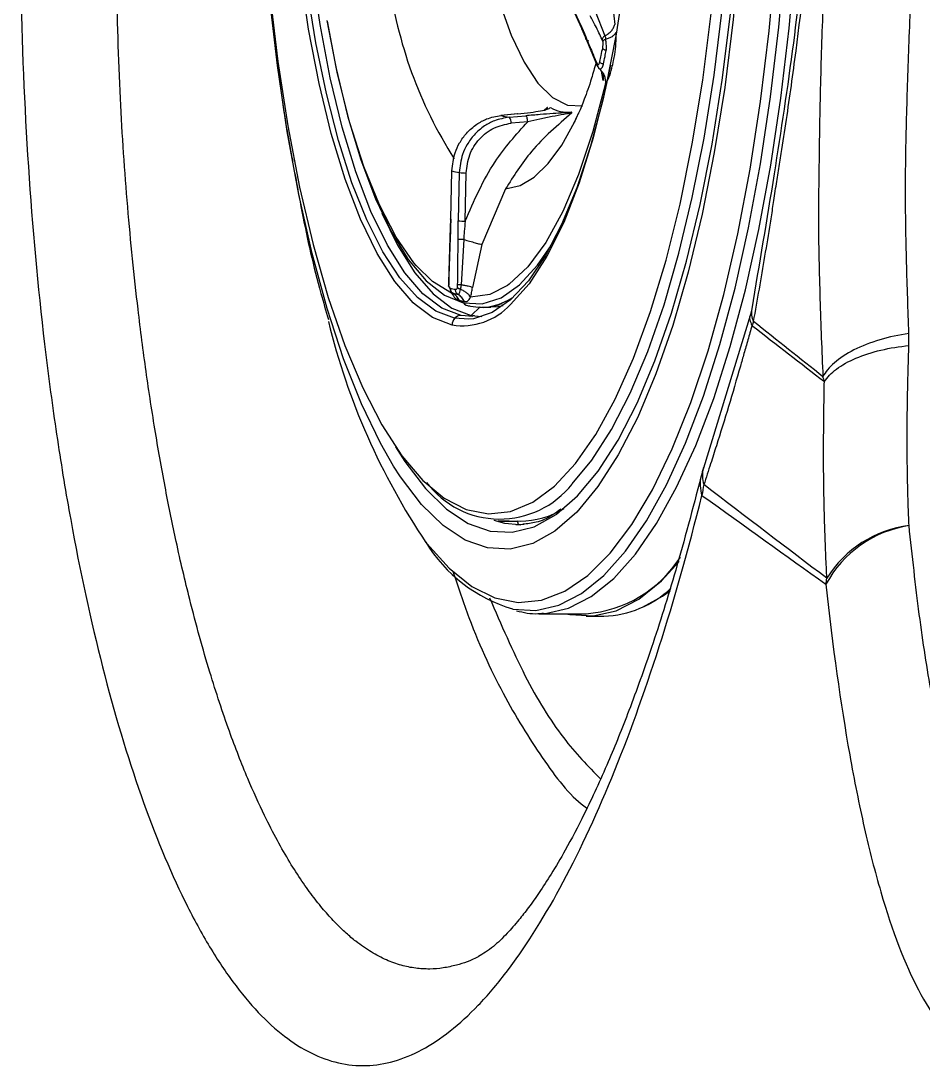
# Model space of a CAD drawing. Extents: x 525 to 613, y 487 to 635.
# Drawn here: x 600.716 to 602.63, y 541.462 to 543.681 of the extents above; entities that cross this region are included whole.
import ezdxf

# ---------------------------------------------------------------- set-up
doc = ezdxf.new("R2010")
doc.units = 0
doc.header["$MEASUREMENT"] = 0
doc.layers.add('1', color=4, linetype='Continuous')
doc.layers.add('STD TEST', color=3, linetype='Continuous')

# ---------------------------------------------------------------- blocks, each defined once
blk = doc.blocks.new('2023 VANGUARD')
at = {"layer": '1', "color": 3, "linetype": 'Continuous', "lineweight": 25}
for p, q in [((32.9448, -49.0206), (32.9186, -48.9633)), ((32.9191, -48.9682), (32.9453, -49.0255)), ((33.0096, -48.9614), (33.0158, -49.0172)), ((32.9741, -48.989), (32.9951, -49.0415)), ((32.9457, -49.0263), (32.9552, -49.0489)), ((32.9552, -49.0489), (32.9788, -49.1052)), ((32.9911, -49.1362), (32.9876, -49.1162)), ((32.8656, -49.1999), (32.8725, -49.1932)), ((32.81, -49.2069), (32.7742, -49.2103)), ((32.7742, -49.2103), (32.7748, -49.2104)), ((32.8094, -49.2071), (32.7748, -49.2104)), ((32.7919, -49.2142), (32.8271, -49.2111)), ((32.8313, -49.2236), (32.7961, -49.2268)), ((32.6697, -49.3278), (32.6676, -49.43)), ((32.6681, -49.4303), (32.6703, -49.328)), ((32.6861, -49.3316), (32.6839, -49.4339)), ((32.6985, -49.4347), (32.7007, -49.3324)), ((32.7841, -49.3663), (32.7339, -49.4843)), ((32.6678, -49.4299), (32.6664, -49.4689)), ((32.6664, -49.4689), (32.6631, -49.5647)), ((32.6955, -49.4735), (32.6899, -49.5699)), ((32.7339, -49.4843), (32.7139, -49.5753)), ((32.6682, -49.5847), (32.6686, -49.5843)), ((32.7305, -49.6166), (32.7112, -49.6346)), ((32.7332, -49.6171), (32.7527, -49.6171)), ((32.715, -49.6368), (32.6899, -49.6346)), ((32.7112, -49.6346), (32.7336, -49.6368)), ((32.7187, -49.6353), (32.7146, -49.6358)), ((33.3036, -49.6323), (33.2039, -49.9589)), ((33.3063, -49.6208), (33.3036, -49.6323)), ((32.7064, -49.6426), (32.6763, -49.6406)), ((32.7684, -50.0699), (32.7732, -50.0715)), ((32.7696, -50.0699), (32.8151, -50.0708)), ((32.81, -50.0715), (32.7732, -50.0715)), ((32.8061, -50.078), (32.812, -50.078)), ((32.8061, -50.078), (32.8168, -50.0786)), ((32.812, -50.078), (32.8098, -50.0706)), ((32.823, -50.0784), (32.8133, -50.0787)), ((32.8545, -50.2672), (32.8627, -50.267)), ((32.8545, -50.2672), (32.9551, -50.2672)), ((32.9551, -50.2727), (32.9926, -50.2727)), ((32.7265, -50.9946), (32.7267, -50.9945))]:
    blk.add_line(p, q, dxfattribs=at)
at = {"layer": '1', "color": 3, "linetype": 'Continuous', "lineweight": 25, "flags": 128}
for points in [[(32.6763, -49.6406), (32.6367, -49.6257), (32.5978, -49.5969), (32.5601, -49.5548), (32.5241, -49.4996), (32.4901, -49.4321), (32.4585, -49.353), (32.4298, -49.2634), (32.4042, -49.1642), (32.3821, -49.0565), (32.3636, -48.9418)], [(32.5466, -49.9543), (32.5188, -49.9058), (32.4785, -49.822), (32.4407, -49.7264), (32.4058, -49.6199), (32.3741, -49.5035), (32.3458, -49.378), (32.3212, -49.2446), (32.3005, -49.1043), (32.2839, -48.9585), (32.2715, -48.8083), (32.2634, -48.6551), (32.2597, -48.5), (32.2604, -48.3446)], [(32.2604, -48.3492), (32.2597, -48.5022), (32.2636, -48.6547), (32.2719, -48.8054), (32.2845, -48.9528), (32.3014, -49.0957), (32.3225, -49.2326), (32.3474, -49.3625), (32.376, -49.4841), (32.4081, -49.5963), (32.4433, -49.6981), (32.4813, -49.7885), (32.5218, -49.8669), (32.5644, -49.9323), (32.6088, -49.9844), (32.6113, -49.9869)], [(32.5925, -49.6117), (32.5886, -49.6081), (32.5492, -49.5627), (32.5117, -49.5032), (32.4764, -49.4304), (32.4439, -49.3453), (32.4145, -49.2489), (32.3886, -49.1424), (32.3666, -49.0272), (32.3487, -48.9047), (32.3351, -48.7765), (32.326, -48.6441), (32.3215, -48.5092), (32.3217, -48.3736)], [(32.6899, -49.6346), (32.6491, -49.619), (32.6091, -49.5886), (32.5704, -49.5439), (32.5335, -49.4854), (32.4988, -49.4139), (32.4668, -49.3302), (32.4379, -49.2355), (32.4125, -49.1308), (32.3908, -49.0175), (32.3732, -48.897), (32.3598, -48.7709), (32.3509, -48.6408), (32.3465, -48.5082), (32.3467, -48.3748)], [(33.0654, -48.5217), (33.0605, -48.6564), (33.051, -48.7885), (33.037, -48.9163), (33.0187, -49.0382), (32.9963, -49.1526), (32.9701, -49.2582), (32.9404, -49.3536), (32.9076, -49.4377), (32.8721, -49.5092), (32.8344, -49.5674), (32.7948, -49.6116), (32.7948, -49.6116)], [(33.2955, -48.5507), (33.2903, -48.7053), (33.2808, -48.8577), (33.267, -49.0066), (33.2491, -49.1508), (33.2271, -49.2889), (33.2012, -49.4198), (33.1718, -49.5425), (33.139, -49.6558), (33.1031, -49.7588), (33.0645, -49.8507), (33.0234, -49.9305), (32.9802, -49.9977), (32.9353, -50.0517), (32.889, -50.092), (32.8418, -50.1182), (32.7941, -50.1303), (32.7462, -50.1279), (32.6986, -50.1112), (32.6516, -50.0804), (32.6058, -50.0356), (32.5614, -49.9772), (32.5466, -49.9543)], [(32.8923, -50.0564), (32.9367, -50.0176), (32.9807, -49.9647), (33.023, -49.899), (33.0632, -49.8208), (33.101, -49.7309), (33.1361, -49.6301), (33.1682, -49.5192), (33.197, -49.3992), (33.2223, -49.271), (33.2438, -49.1358), (33.2614, -48.9947), (33.2749, -48.849), (33.2842, -48.6999), (33.2892, -48.5485)], [(32.9253, -49.9921), (32.9674, -49.9414), (33.009, -49.8767), (33.0486, -49.7997), (33.0858, -49.7112), (33.1204, -49.612), (33.152, -49.5027), (33.1804, -49.3845), (33.2053, -49.2583), (33.2265, -49.1252), (33.2438, -48.9863), (33.2571, -48.8428), (33.2662, -48.696), (33.2712, -48.547)], [(32.9724, -49.8924), (32.9757, -49.887), (33.0169, -49.8123), (33.0557, -49.7253), (33.0917, -49.6266), (33.1247, -49.5173), (33.1543, -49.3983), (33.1804, -49.2707), (33.2025, -49.1357), (33.2206, -48.9944), (33.2345, -48.8481), (33.2441, -48.6983), (33.2492, -48.5461)], [(32.6155, -50.1161), (32.6174, -50.1186), (32.6643, -50.1709), (32.7125, -50.2093), (32.7616, -50.2335), (32.8111, -50.2434), (32.8607, -50.2388), (32.91, -50.2198), (32.9586, -50.1865), (33.0061, -50.1392), (33.052, -50.0783), (33.0961, -50.0043), (33.138, -49.9178), (33.1773, -49.8194), (33.2137, -49.7099), (33.247, -49.5903), (33.2768, -49.4615), (33.303, -49.3245), (33.3252, -49.1805), (33.3434, -49.0306), (33.3574, -48.8759), (33.3671, -48.7179), (33.3723, -48.5576)], [(32.7992, -50.2573), (32.7998, -50.2574), (32.8485, -50.2602), (32.8971, -50.2492), (32.9452, -50.2244), (32.9925, -50.1862), (33.0386, -50.1347), (33.0831, -50.0704), (33.1257, -49.9938), (33.1661, -49.9053), (33.204, -49.8058), (33.239, -49.696), (33.271, -49.5766), (33.2996, -49.4487), (33.3247, -49.3131), (33.3461, -49.1709), (33.3636, -49.0233), (33.377, -48.8712), (33.3863, -48.716), (33.3914, -48.5587)], [(32.8627, -50.267), (32.8691, -50.2666), (32.9178, -50.2555), (32.9661, -50.2307), (33.0136, -50.1923), (33.0598, -50.1407), (33.1045, -50.0762), (33.1472, -49.9992), (33.1878, -49.9105), (33.2258, -49.8106), (33.2609, -49.7004), (33.293, -49.5806), (33.3218, -49.4522), (33.347, -49.3162), (33.3684, -49.1735), (33.3859, -49.0253), (33.3994, -48.8727), (33.4087, -48.7169), (33.4139, -48.5591)], [(32.7791, -48.9927), (32.7964, -49.0398), (32.8235, -49.0974), (32.8529, -49.1418), (32.8839, -49.1724), (32.9159, -49.1885), (32.9477, -49.1899)], [(32.5946, -49.5284), (32.5899, -49.5228), (32.5522, -49.4684), (32.5167, -49.4001), (32.4839, -49.3189), (32.4542, -49.2258), (32.4281, -49.1221), (32.4058, -49.0093)], [(32.406, -49.0107), (32.4246, -49.108), (32.4492, -49.2111), (32.4772, -49.3045), (32.5083, -49.3872), (32.542, -49.4581), (32.578, -49.5163), (32.6157, -49.5611), (32.6548, -49.5918), (32.6946, -49.6082)], [(32.9453, -49.0255), (32.9455, -49.026), (32.9457, -49.0264)], [(33.0066, -49.1036), (32.9903, -49.1777), (32.9643, -49.2757), (32.9352, -49.364), (32.9032, -49.4416), (32.8689, -49.5075), (32.8327, -49.561), (32.7948, -49.6015), (32.7558, -49.6284), (32.7162, -49.6415), (32.7064, -49.6426)], [(32.9961, -49.1429), (32.9693, -49.2446), (32.939, -49.3355), (32.9056, -49.4143), (32.8696, -49.48), (32.8316, -49.5316), (32.7919, -49.5685), (32.7883, -49.5711)], [(32.7841, -49.3663), (32.8149, -49.3591), (32.8453, -49.341), (32.8749, -49.3123), (32.9033, -49.2733), (32.9303, -49.2245), (32.9364, -49.2116)], [(32.6702, -49.3276), (32.6702, -49.3276), (32.6698, -49.3277), (32.6698, -49.3279), (32.6703, -49.328)], [(32.5218, -49.4178), (32.5548, -49.4854), (32.5917, -49.5439), (32.6304, -49.5886), (32.6704, -49.619), (32.7112, -49.6346)], [(32.6681, -49.4303), (32.6676, -49.4301), (32.6676, -49.43)], [(32.6946, -49.6082), (32.7348, -49.6099), (32.7748, -49.5971), (32.8141, -49.5697), (32.8522, -49.5283), (32.8811, -49.4861)], [(32.6698, -49.5872), (32.6293, -49.5626), (32.5946, -49.5284)], [(32.7883, -49.5711), (32.7512, -49.5901), (32.71, -49.5962)], [(32.6708, -49.6549), (32.6293, -49.639), (32.5925, -49.6117)], [(32.7332, -49.6171), (32.7485, -49.6161), (32.7709, -49.6107)], [(32.7792, -49.614), (32.7681, -49.6161), (32.7527, -49.6171)], [(32.7709, -49.6107), (32.7887, -49.6031), (32.7999, -49.5969)], [(32.6113, -49.9869), (32.6544, -50.0225), (32.701, -50.0463), (32.748, -50.0557), (32.7951, -50.0505), (32.8419, -50.0308), (32.8879, -49.9968), (32.9326, -49.9487), (32.9724, -49.8924)], [(32.5507, -49.913), (32.5708, -49.9447), (32.6142, -50.0018), (32.6591, -50.0456), (32.705, -50.0758), (32.7516, -50.0922), (32.7985, -50.0945), (32.8453, -50.0827), (32.8915, -50.057), (32.8923, -50.0564)], [(32.8133, -50.0787), (32.7825, -50.0756), (32.76, -50.0694)], [(32.9116, -50.2672), (32.9207, -50.2692), (32.9698, -50.272), (33.0187, -50.261), (33.0671, -50.2361), (33.1147, -50.1976), (33.1527, -50.1562)], [(33.0745, -50.2532), (33.1175, -50.2304), (33.1336, -50.219)]]:
    blk.add_lwpolyline(points, dxfattribs=at)
at = {"layer": '1', "color": 3, "linetype": 'Continuous', "lineweight": 25}
for centre, radius, start, end in [((33.4644, -48.7994), 0.9357, 187.4452, 212.5017), ((32.9524, -49.0223), 0.00785, 167.4266, 204.0659), ((32.9179, -49.1253), 0.0784, 240.5152, 273.9826), ((32.8004, -49.1366), 0.0781, 250.8032, 263.6944), ((32.7917, -49.2152), 0.001, 75.6767, 82.6674), ((32.7791, -49.2254), 0.017, 355.1916, 40.7463), ((32.827, -49.2121), 0.001, 75.6725, 82.9255), ((32.698, -49.2424), 0.09, 252.0829, 262.4149), ((32.699, -49.233), 0.0995, 262.5684, 270.9823), ((32.6968, -49.3352), 0.0995, 262.5684, 270.9824), ((32.6916, -49.5152), 0.1412, 261.4992, 316.9225), ((32.709, -49.5956), 0.0191, 206.4012, 221.2975), ((32.7082, -49.5964), 0.0179, 221.0747, 269.8864), ((32.69, -49.6533), 0.0187, 90.4076, 137.1722), ((33.3495, -49.6279), 0.0438, 170.4867, 206.4111), ((33.8246, -49.3023), 1.4575, 193.7051, 213.9432), ((32.6913, -49.6546), 0.0205, 136.9332, 180.7657), ((33.4416, -50.0364), 0.25, 161.5731, 165.9469), ((33.2598, -49.9748), 0.0581, 163.9223, 198.8298), ((32.7722, -49.8715), 0.195, 217.0315, 321.7737), ((33.27, -49.9928), 0.073, 166.4788, 198.8028), ((32.8138, -49.8904), 0.1804, 270.4096, 301.502), ((33.6769, -50.3195), 0.2419, 98.7482, 151.676), ((33.6695, -50.318), 0.2394, 97.0475, 148.2618), ((32.8928, -49.945), 0.326, 211.4934, 253.3167), ((32.9351, -50.007), 0.261, 274.3969, 327.4319), ((32.9846, -50.0536), 0.2192, 272.0798, 313.2718)]:
    blk.add_arc(centre, radius, start, end, dxfattribs=at)
for points, knots in [([(33.3102, -49.6474), (33.3187, -49.6017), (33.3268, -49.5557), (33.3384, -49.4857), (33.3422, -49.4623), (33.3478, -49.427), (33.3497, -49.4152), (33.3524, -49.3977), (33.3532, -49.3921), (33.3551, -49.3799), (33.3561, -49.3723), (33.3593, -49.3519), (33.3612, -49.3399), (33.3652, -49.3155), (33.3671, -49.3034), (33.3728, -49.2672), (33.3765, -49.2434), (33.3872, -49.1712), (33.394, -49.1222), (33.4258, -48.8777), (33.4449, -48.681), (33.4635, -48.383), (33.4681, -48.2827), (33.4737, -48.0844), (33.4748, -47.9867), (33.4736, -47.794), (33.4714, -47.6991), (33.4634, -47.512), (33.4576, -47.4194), (33.4355, -47.1496), (33.4143, -46.982), (33.3735, -46.749), (33.3582, -46.674), (33.325, -46.5322), (33.3071, -46.4658), (33.269, -46.3417), (33.2487, -46.2841), (33.2058, -46.1776), (33.1831, -46.1286), (33.112, -45.9969), (33.0617, -45.9305), (32.9819, -45.8624), (32.9545, -45.845), (32.8988, -45.8214), (32.8708, -45.8153), (32.8144, -45.8141), (32.786, -45.819), (32.7288, -45.84), (32.6999, -45.8562), (32.6136, -45.9214), (32.5575, -45.986), (32.4754, -46.1138), (32.4482, -46.1619), (32.3952, -46.2677), (32.3696, -46.325), (32.32, -46.448), (32.296, -46.5137), (32.2498, -46.6536), (32.2275, -46.7282), (32.1637, -46.9628), (32.1264, -47.1306), (32.0779, -47.3992), (32.063, -47.492), (32.036, -47.6814), (32.0241, -47.7771), (32.0033, -47.9705), (31.9944, -48.0681), (31.9832, -48.2163), (31.9799, -48.2662), (31.9754, -48.3404), (31.974, -48.3652), (31.9713, -48.4165), (31.9701, -48.4437), (31.9693, -48.4686)], [0, 0, 0, 0, 0.015625, 0.015625, 0.023437, 0.023437, 0.027344, 0.027344, 0.029297, 0.029297, 0.03125, 0.03125, 0.035156, 0.035156, 0.039062, 0.039062, 0.046875, 0.046875, 0.0625, 0.0625, 0.125, 0.125, 0.15625, 0.15625, 0.1875, 0.1875, 0.21875, 0.21875, 0.25, 0.25, 0.3125, 0.3125, 0.34375, 0.34375, 0.375, 0.375, 0.40625, 0.40625, 0.4375, 0.4375, 0.5, 0.5, 0.53125, 0.53125, 0.5625, 0.5625, 0.59375, 0.59375, 0.625, 0.625, 0.6875, 0.6875, 0.71875, 0.71875, 0.75, 0.75, 0.78125, 0.78125, 0.8125, 0.8125, 0.875, 0.875, 0.90625, 0.90625, 0.9375, 0.9375, 0.96875, 0.96875, 0.984375, 0.984375, 0.992188, 0.992188, 1, 1, 1, 1]), ([(34.315, -50.3118), (34.3211, -50.2888), (34.3271, -50.2652), (34.3334, -50.2405), (34.3337, -50.2391), (34.3345, -50.2361), (34.3349, -50.2342), (34.3361, -50.2291), (34.3368, -50.2261), (34.3391, -50.2169), (34.3406, -50.2109), (34.3451, -50.1929), (34.3481, -50.1808), (34.3629, -50.1201), (34.3745, -50.0708), (34.4081, -49.9193), (34.4293, -49.8133), (34.4692, -49.5926), (34.4876, -49.4794), (34.5208, -49.2492), (34.5357, -49.1318), (34.5622, -48.8927), (34.5739, -48.7701), (34.5931, -48.5266), (34.6008, -48.4053), (34.6123, -48.1638), (34.6162, -48.0435), (34.62, -47.8041), (34.62, -47.6868), (34.6159, -47.4592), (34.612, -47.3486), (34.6003, -47.1337), (34.5925, -47.0287), (34.564, -46.7321), (34.5382, -46.5561), (34.4735, -46.2494), (34.4359, -46.1252), (34.3725, -45.9826), (34.3501, -45.9424), (34.304, -45.8791), (34.2804, -45.8558), (34.2317, -45.8254), (34.2067, -45.8184), (34.1555, -45.8214), (34.1299, -45.8313), (34.0785, -45.8676), (34.0528, -45.8938), (34.001, -45.9629), (33.975, -46.0061), (33.9244, -46.1064), (33.8995, -46.1639), (33.8629, -46.2608), (33.8508, -46.295), (33.8268, -46.3669), (33.8149, -46.4048), (33.7564, -46.6021), (33.7133, -46.7819), (33.6638, -47.0338), (33.6541, -47.0857), (33.6353, -47.1914), (33.6262, -47.245), (33.5999, -47.4082), (33.5836, -47.52), (33.561, -47.6922), (33.5538, -47.7503), (33.5399, -47.8682), (33.5333, -47.9281), (33.5145, -48.1086), (33.5034, -48.2292), (33.4843, -48.4713), (33.4762, -48.5926), (33.4662, -48.7752), (33.4632, -48.8363), (33.458, -48.9574), (33.4558, -49.0174), (33.4522, -49.1362), (33.4509, -49.1951), (33.4495, -49.2819), (33.4491, -49.3105), (33.4485, -49.3538), (33.4484, -49.3682), (33.4481, -49.3973), (33.448, -49.4116), (33.4479, -49.4346), (33.4478, -49.443), (33.4478, -49.4593), (33.448, -49.4658), (33.4484, -49.4868), (33.4487, -49.5009), (33.4496, -49.5432), (33.4503, -49.5713), (33.4528, -49.655), (33.4549, -49.7101), (33.4575, -49.7646)], [0, 0, 0, 0, 0.007813, 0.007813, 0.008301, 0.008301, 0.008789, 0.008789, 0.009766, 0.009766, 0.011719, 0.011719, 0.015625, 0.015625, 0.03125, 0.03125, 0.0625, 0.0625, 0.09375, 0.09375, 0.125, 0.125, 0.15625, 0.15625, 0.1875, 0.1875, 0.21875, 0.21875, 0.25, 0.25, 0.28125, 0.28125, 0.3125, 0.3125, 0.375, 0.375, 0.4375, 0.4375, 0.46875, 0.46875, 0.5, 0.5, 0.53125, 0.53125, 0.5625, 0.5625, 0.59375, 0.59375, 0.625, 0.625, 0.65625, 0.65625, 0.671875, 0.671875, 0.6875, 0.6875, 0.75, 0.75, 0.765625, 0.765625, 0.78125, 0.78125, 0.8125, 0.8125, 0.828125, 0.828125, 0.84375, 0.84375, 0.875, 0.875, 0.90625, 0.90625, 0.921875, 0.921875, 0.9375, 0.9375, 0.953125, 0.953125, 0.960937, 0.960937, 0.964844, 0.964844, 0.96875, 0.96875, 0.970703, 0.970703, 0.972656, 0.972656, 0.976562, 0.976562, 0.984375, 0.984375, 1, 1, 1, 1]), ([(33.6397, -49.6728), (33.638, -49.6229), (33.6346, -49.5226), (33.6315, -49.3665), (33.635, -49.2066), (33.6404, -49.0404), (33.6477, -48.8746), (33.6572, -48.7067), (33.6683, -48.5423), (33.6833, -48.3537), (33.7027, -48.1475), (33.7271, -47.9273), (33.7591, -47.6774), (33.8005, -47.403), (33.8534, -47.1141), (33.9112, -46.8517), (33.9668, -46.6449), (34.0182, -46.4854), (34.064, -46.3647), (34.1179, -46.2463), (34.1805, -46.1423), (34.2434, -46.0766), (34.2986, -46.0495), (34.3365, -46.0438), (34.3581, -46.0535), (34.3644, -46.0564)], [0, 0, 0, 0, 0.031903, 0.064183, 0.096039, 0.127949, 0.16218, 0.19234, 0.224594, 0.256365, 0.300365, 0.343172, 0.384805, 0.449361, 0.513053, 0.576291, 0.640041, 0.682863, 0.72594, 0.769283, 0.831973, 0.895632, 0.938644, 0.982114, 1, 1, 1, 1]), ([(33.0701, -46.0652), (33.0788, -46.0709), (33.0945, -46.0813), (33.1218, -46.1133), (33.147, -46.149), (33.1711, -46.1889), (33.1944, -46.2327), (33.2176, -46.2819), (33.243, -46.3432), (33.2694, -46.415), (33.2996, -46.5096), (33.3334, -46.6347), (33.3653, -46.779), (33.3925, -46.9312), (33.4133, -47.0741), (33.4292, -47.2093), (33.4413, -47.3354), (33.4499, -47.4486), (33.4557, -47.5458), (33.4598, -47.6309), (33.463, -47.7192), (33.4656, -47.8264), (33.4668, -47.9574), (33.4653, -48.1228), (33.4592, -48.322), (33.4462, -48.5523), (33.4252, -48.8005), (33.3954, -49.0644), (33.3533, -49.3435), (33.3223, -49.5262), (33.3063, -49.6208)], [0, 0, 0, 0, 0.053122, 0.096428, 0.130026, 0.154469, 0.175424, 0.205117, 0.228754, 0.255696, 0.289133, 0.32926, 0.376272, 0.415529, 0.452816, 0.485766, 0.514445, 0.541917, 0.563528, 0.57973, 0.598056, 0.621044, 0.648722, 0.68118, 0.724777, 0.7722, 0.822999, 0.877688, 0.936721, 1, 1, 1, 1]), ([(32.7265, -50.9946), (32.7263, -50.9947), (32.7108, -51.0039), (32.686, -51.0115), (32.6519, -51.0194), (32.623, -51.0216), (32.5933, -51.0199), (32.5626, -51.0136), (32.5312, -51.0023), (32.4991, -50.9855), (32.4706, -50.9658), (32.4456, -50.9448), (32.4237, -50.9238), (32.4008, -50.8988), (32.3768, -50.8692), (32.3519, -50.8346), (32.3261, -50.7944), (32.2997, -50.7482), (32.2698, -50.69), (32.2355, -50.6142), (32.1964, -50.5138), (32.1549, -50.3883), (32.1174, -50.2527), (32.0867, -50.1217), (32.0625, -50.0032), (32.0411, -49.8828), (32.0215, -49.7548), (32.001, -49.5964), (31.9817, -49.4043), (31.9654, -49.1686), (31.961, -49.0025), (31.9587, -48.9159)], [0, 0, 0, 0, 0.000451, 0.040628, 0.065186, 0.090703, 0.11718, 0.144613, 0.173001, 0.202342, 0.232633, 0.251997, 0.272689, 0.294709, 0.318052, 0.342718, 0.368704, 0.396007, 0.424624, 0.463613, 0.508605, 0.559579, 0.616512, 0.658727, 0.694414, 0.732486, 0.771556, 0.809688, 0.870358, 0.93236, 1, 1, 1, 1]), ([(31.7563, -48.9478), (31.7617, -49.2181), (31.7795, -49.4749), (31.8166, -49.7791), (31.8248, -49.8392), (31.8424, -49.9559), (31.8518, -50.0126), (31.8819, -50.178), (31.9045, -50.2821), (31.9543, -50.4777), (31.9819, -50.5698), (32.0402, -50.7355), (32.071, -50.8099), (32.1197, -50.9089), (32.1363, -50.9398), (32.1705, -50.9972), (32.1881, -51.0239), (32.2414, -51.0963), (32.2778, -51.1346), (32.3524, -51.192), (32.3906, -51.211), (32.469, -51.2289), (32.5085, -51.2276), (32.5874, -51.205), (32.627, -51.1838), (32.6866, -51.1367), (32.7066, -51.1184), (32.7462, -51.077), (32.7658, -51.0539), (32.8241, -50.9779), (32.8622, -50.9181), (32.9372, -50.7802), (32.9742, -50.7013), (33.0798, -50.444), (33.1438, -50.2445), (33.2009, -50.0163)], [0, 0, 0, 0, 0.125, 0.125, 0.15625, 0.15625, 0.1875, 0.1875, 0.25, 0.25, 0.3125, 0.3125, 0.375, 0.375, 0.40625, 0.40625, 0.4375, 0.4375, 0.5, 0.5, 0.5625, 0.5625, 0.625, 0.625, 0.6875, 0.6875, 0.71875, 0.71875, 0.75, 0.75, 0.8125, 0.8125, 0.875, 0.875, 1, 1, 1, 1]), ([(32.9891, -49.0494), (32.9845, -49.0397), (32.9762, -49.0224), (32.9677, -49.0061), (32.964, -48.9989)], [0, 0, 0, 0, 0.559998, 1, 1, 1, 1]), ([(32.9951, -49.0415), (32.9977, -49.0401), (33.0029, -49.0371), (33.009, -49.0311), (33.0136, -49.0244), (33.0151, -49.0196), (33.0158, -49.0172)], [0, 0, 0, 0, 0.249775, 0.504218, 0.756467, 1, 1, 1, 1]), ([(32.9448, -49.0206), (32.9466, -49.0248), (32.95, -49.0323), (32.9532, -49.0404), (32.9546, -49.0439)], [0, 0, 0, 0, 0.559985, 1, 1, 1, 1]), ([(32.9967, -49.0489), (32.9993, -49.048), (33.0046, -49.0462), (33.011, -49.0427), (33.0159, -49.0388), (33.0177, -49.036), (33.0186, -49.0346)], [0, 0, 0, 0, 0.249676, 0.503855, 0.756033, 1, 1, 1, 1]), ([(33.0157, -49.0813), (33.0168, -49.0736), (33.0189, -49.0592), (33.0187, -49.0424), (33.0186, -49.0346)], [0, 0, 0, 0, 0.531998, 1, 1, 1, 1]), ([(32.9609, -49.0529), (32.9598, -49.0526), (32.9577, -49.0519), (32.9554, -49.0497), (32.9542, -49.047), (32.9545, -49.0449), (32.9546, -49.0439)], [0, 0, 0, 0, 0.243098, 0.5, 0.756902, 1, 1, 1, 1]), ([(32.9546, -49.0439), (32.959, -49.0547), (32.9669, -49.0741), (32.9749, -49.0926), (32.9785, -49.1007)], [0, 0, 0, 0, 0.559997, 1, 1, 1, 1]), ([(32.9951, -49.0415), (32.9943, -49.042), (32.9929, -49.043), (32.9911, -49.045), (32.9897, -49.0472), (32.9893, -49.0487), (32.9891, -49.0494)], [0, 0, 0, 0, 0.246698, 0.5, 0.753302, 1, 1, 1, 1]), ([(32.9903, -49.0535), (32.9901, -49.0526), (32.9898, -49.051), (32.9893, -49.0499), (32.9891, -49.0494)], [0, 0, 0, 0, 0.562739, 1, 1, 1, 1]), ([(32.9903, -49.0535), (32.9905, -49.0546), (32.9908, -49.0569), (32.9906, -49.0618), (32.9901, -49.065), (32.9897, -49.067)], [0, 0, 0, 0, 0.24307, 0.51589, 1, 1, 1, 1]), ([(32.9967, -49.0489), (32.996, -49.0492), (32.9945, -49.0498), (32.9926, -49.0509), (32.9912, -49.0522), (32.9906, -49.0531), (32.9903, -49.0535)], [0, 0, 0, 0, 0.247007, 0.5, 0.752993, 1, 1, 1, 1]), ([(32.9951, -49.0415), (32.9954, -49.0426), (32.996, -49.0447), (32.9965, -49.0475), (32.9967, -49.0489)], [0, 0, 0, 0, 0.505655, 1, 1, 1, 1]), ([(32.9979, -49.0727), (32.9981, -49.0712), (32.9986, -49.068), (32.9983, -49.0622), (32.9976, -49.0555), (32.997, -49.0512), (32.9967, -49.0489)], [0, 0, 0, 0, 0.210352, 0.445074, 0.702847, 1, 1, 1, 1]), ([(32.2972, -49.0785), (32.3044, -49.1341), (32.3144, -49.2116), (32.3287, -49.2865), (32.3327, -49.3077)], [0, 0, 0, 0, 0.717247, 1, 1, 1, 1]), ([(32.9897, -49.067), (32.9886, -49.0724), (32.9866, -49.0821), (32.9846, -49.0917), (32.9837, -49.0959)], [0, 0, 0, 0, 0.5599999, 1, 1, 1, 1]), ([(32.9979, -49.0727), (32.997, -49.0724), (32.9951, -49.0717), (32.9926, -49.0703), (32.9907, -49.0687), (32.9901, -49.0676), (32.9897, -49.067)], [0, 0, 0, 0, 0.245697, 0.5, 0.754303, 1, 1, 1, 1]), ([(32.9919, -49.1017), (32.993, -49.0963), (32.995, -49.0866), (32.997, -49.0769), (32.9979, -49.0727)], [0, 0, 0, 0, 0.559999, 1, 1, 1, 1]), ([(33.0098, -49.11), (33.0109, -49.1047), (33.0129, -49.0951), (33.0149, -49.0855), (33.0157, -49.0813)], [0, 0, 0, 0, 0.5598445, 1, 1, 1, 1]), ([(32.976, -49.0985), (32.9728, -49.1098), (32.9644, -49.1402), (32.952, -49.1749), (32.942, -49.1996), (32.9387, -49.2065), (32.9381, -49.2077)], [0, 0, 0, 0, 0.227995, 0.607959, 0.931831, 1, 1, 1, 1]), ([(32.9812, -49.1084), (32.9807, -49.1079), (32.9796, -49.1069), (32.9786, -49.105), (32.9782, -49.1029), (32.9784, -49.1014), (32.9785, -49.1007)], [0, 0, 0, 0, 0.246698, 0.5, 0.753302, 1, 1, 1, 1]), ([(32.9785, -49.1007), (32.9788, -49.1013), (32.9793, -49.1022), (32.9798, -49.1026), (32.9801, -49.1028)], [0, 0, 0, 0, 0.557135, 1, 1, 1, 1]), ([(32.9788, -49.1052), (32.9793, -49.1063), (32.9804, -49.1085), (32.9819, -49.1101), (32.9827, -49.1109)], [0, 0, 0, 0, 0.49248, 1, 1, 1, 1]), ([(32.9837, -49.0959), (32.9834, -49.0971), (32.9829, -49.0994), (32.9819, -49.1017), (32.981, -49.1029), (32.9804, -49.1028), (32.9801, -49.1028)], [0, 0, 0, 0, 0.316144, 0.604812, 0.810522, 1, 1, 1, 1]), ([(32.9837, -49.1117), (32.9831, -49.1112), (32.982, -49.11), (32.9808, -49.1078), (32.9801, -49.1053), (32.9801, -49.1036), (32.9801, -49.1028)], [0, 0, 0, 0, 0.247007, 0.5, 0.752993, 1, 1, 1, 1]), ([(32.9919, -49.1017), (32.991, -49.1013), (32.9891, -49.1007), (32.9866, -49.0993), (32.9847, -49.0977), (32.9841, -49.0965), (32.9837, -49.0959)], [0, 0, 0, 0, 0.245697, 0.5, 0.754303, 1, 1, 1, 1]), ([(32.9837, -49.1117), (32.9844, -49.1118), (32.9859, -49.112), (32.9885, -49.1096), (32.9907, -49.1061), (32.9915, -49.1031), (32.9919, -49.1017)], [0, 0, 0, 0, 0.296548, 0.554251, 0.789189, 1, 1, 1, 1]), ([(32.9837, -49.1117), (32.9832, -49.1114), (32.9823, -49.1108), (32.9816, -49.1092), (32.9812, -49.1084)], [0, 0, 0, 0, 0.496987, 1, 1, 1, 1]), ([(32.9837, -49.1117), (32.9856, -49.1137), (32.9895, -49.1177), (32.9935, -49.1251), (32.9959, -49.1333), (32.9961, -49.1389), (32.9962, -49.1417)], [0, 0, 0, 0, 0.2491465, 0.5028516, 0.7550798, 1, 1, 1, 1]), ([(32.9901, -49.1211), (32.9908, -49.1236), (32.9921, -49.1285), (32.9914, -49.1337), (32.9911, -49.1362)], [0, 0, 0, 0, 0.506461, 1, 1, 1, 1]), ([(32.9961, -49.1429), (32.9987, -49.139), (33.0041, -49.1307), (33.0078, -49.1172), (33.0098, -49.11)], [0, 0, 0, 0, 0.470056, 1, 1, 1, 1]), ([(32.9962, -49.1417), (32.9962, -49.1419), (32.9962, -49.1423), (32.9961, -49.1427), (32.9961, -49.1429)], [0, 0, 0, 0, 0.560973, 1, 1, 1, 1]), ([(32.8094, -49.2071), (32.8189, -49.2061), (32.8369, -49.2042), (32.858, -49.2008), (32.8735, -49.1974), (32.8775, -49.1948), (32.8793, -49.1936)], [0, 0, 0, 0, 0.305289, 0.576375, 0.807463, 1, 1, 1, 1]), ([(32.8669, -49.1995), (32.8671, -49.1993), (32.8701, -49.1982), (32.8722, -49.1965), (32.8736, -49.1944), (32.8728, -49.1936), (32.8725, -49.1932)], [0, 0, 0, 0, 0.0528611, 0.5431131, 0.7747279, 1, 1, 1, 1]), ([(32.6703, -49.328), (32.6718, -49.315), (32.6741, -49.2942), (32.6865, -49.2677), (32.7016, -49.2465), (32.7214, -49.2293), (32.7463, -49.2155), (32.7644, -49.2122), (32.7748, -49.2104)], [0, 0, 0, 0, 0.223173, 0.354792, 0.499492, 0.670253, 0.81071, 1, 1, 1, 1]), ([(32.7919, -49.2142), (32.7813, -49.2161), (32.763, -49.2193), (32.7378, -49.2329), (32.7178, -49.2501), (32.7025, -49.2712), (32.6899, -49.2978), (32.6876, -49.3185), (32.6861, -49.3316)], [0, 0, 0, 0, 0.189178, 0.329349, 0.49967, 0.644705, 0.776575, 1, 1, 1, 1]), ([(32.9251, -49.2051), (32.8949, -49.2309), (32.8402, -49.2776), (32.8014, -49.3389), (32.7841, -49.3663)], [0, 0, 0, 0, 0.5525, 1, 1, 1, 1]), ([(32.9234, -49.2036), (32.9182, -49.204), (32.9069, -49.2049), (32.8837, -49.2066), (32.8563, -49.2086), (32.8372, -49.2102), (32.8271, -49.2111)], [0, 0, 0, 0, 0.1925244, 0.423609, 0.6946807, 1, 1, 1, 1]), ([(32.9251, -49.2051), (32.9243, -49.2052), (32.9226, -49.2055), (32.917, -49.2066), (32.9042, -49.2089), (32.883, -49.2129), (32.8568, -49.2181), (32.8398, -49.2218), (32.8313, -49.2236)], [0, 0, 0, 0, 0.055233, 0.112021, 0.232223, 0.484688, 0.742737, 1, 1, 1, 1]), ([(32.9251, -49.2051), (32.9251, -49.2046), (32.9253, -49.2036), (32.924, -49.2036), (32.9234, -49.2036)], [0, 0, 0, 0, 0.492897, 1, 1, 1, 1]), ([(32.9379, -49.208), (32.9374, -49.2092), (32.9336, -49.2181), (32.9292, -49.2254), (32.9287, -49.2263), (32.9285, -49.2267)], [0, 0, 0, 0, 0.082099, 0.601507, 1, 1, 1, 1]), ([(32.6985, -49.4347), (32.7173, -49.3912), (32.751, -49.3136), (32.8067, -49.2511), (32.8313, -49.2236)], [0, 0, 0, 0, 0.559798, 1, 1, 1, 1]), ([(32.7007, -49.3324), (32.7023, -49.3193), (32.7056, -49.293), (32.7275, -49.2593), (32.7586, -49.2344), (32.7836, -49.2294), (32.7961, -49.2268)], [0, 0, 0, 0, 0.249646, 0.500117, 0.750527, 1, 1, 1, 1]), ([(32.3374, -49.3332), (32.3422, -49.3601), (32.3578, -49.4468), (32.3812, -49.5502), (32.4032, -49.625), (32.4086, -49.6435)], [0, 0, 0, 0, 0.253483, 0.814743, 1, 1, 1, 1]), ([(32.6681, -49.4303), (32.6679, -49.4377), (32.6676, -49.4508), (32.6671, -49.4639), (32.6668, -49.4696)], [0, 0, 0, 0, 0.559985, 1, 1, 1, 1]), ([(32.6835, -49.4734), (32.6835, -49.466), (32.6836, -49.4528), (32.6838, -49.4397), (32.6839, -49.4339)], [0, 0, 0, 0, 0.559985, 1, 1, 1, 1]), ([(32.6985, -49.4347), (32.6979, -49.4419), (32.6967, -49.4548), (32.6958, -49.4678), (32.6955, -49.4735)], [0, 0, 0, 0, 0.558531, 1, 1, 1, 1]), ([(32.6668, -49.4696), (32.6662, -49.4874), (32.6649, -49.5192), (32.664, -49.5511), (32.6636, -49.5651)], [0, 0, 0, 0, 0.5599965, 1, 1, 1, 1]), ([(32.6669, -49.4687), (32.6666, -49.4689), (32.666, -49.4691), (32.6665, -49.4695), (32.6668, -49.4696)], [0, 0, 0, 0, 0.471804, 1, 1, 1, 1]), ([(32.6826, -49.5694), (32.6829, -49.5515), (32.6833, -49.5195), (32.6835, -49.4875), (32.6835, -49.4734)], [0, 0, 0, 0, 0.559998, 1, 1, 1, 1]), ([(32.6955, -49.4735), (32.6942, -49.4735), (32.6916, -49.4735), (32.688, -49.4734), (32.6851, -49.4734), (32.684, -49.4734), (32.6835, -49.4734)], [0, 0, 0, 0, 0.243098, 0.5, 0.756902, 1, 1, 1, 1]), ([(32.6955, -49.4735), (32.6997, -49.4747), (32.7083, -49.4772), (32.72, -49.4805), (32.7292, -49.4831), (32.7324, -49.4839), (32.7339, -49.4843)], [0, 0, 0, 0, 0.250711, 0.510511, 0.764609, 1, 1, 1, 1]), ([(32.6631, -49.5647), (32.6631, -49.566), (32.663, -49.5686), (32.6633, -49.5711), (32.6634, -49.5723)], [0, 0, 0, 0, 0.502644, 1, 1, 1, 1]), ([(32.6653, -49.574), (32.6649, -49.5738), (32.664, -49.5734), (32.6634, -49.5726), (32.6633, -49.5717), (32.6637, -49.571), (32.6639, -49.5707)], [0, 0, 0, 0, 0.247007, 0.5, 0.752993, 1, 1, 1, 1]), ([(32.6636, -49.5651), (32.6636, -49.5662), (32.6636, -49.5681), (32.6638, -49.5699), (32.6639, -49.5707)], [0, 0, 0, 0, 0.557139, 1, 1, 1, 1]), ([(32.6675, -49.5775), (32.6671, -49.5773), (32.6662, -49.5769), (32.6651, -49.5753), (32.6643, -49.5732), (32.664, -49.5715), (32.6639, -49.5707)], [0, 0, 0, 0, 0.316237, 0.605106, 0.810922, 1, 1, 1, 1]), ([(32.6821, -49.5749), (32.6823, -49.5739), (32.6825, -49.5722), (32.6826, -49.5703), (32.6826, -49.5694)], [0, 0, 0, 0, 0.562763, 1, 1, 1, 1]), ([(32.6899, -49.5699), (32.6891, -49.5699), (32.6874, -49.5698), (32.6853, -49.5697), (32.6836, -49.5696), (32.683, -49.5695), (32.6826, -49.5694)], [0, 0, 0, 0, 0.246698, 0.5, 0.753302, 1, 1, 1, 1]), ([(32.6899, -49.5699), (32.6897, -49.5716), (32.6894, -49.5749), (32.6889, -49.5778), (32.6886, -49.5793)], [0, 0, 0, 0, 0.503013, 1, 1, 1, 1]), ([(32.7139, -49.5753), (32.7129, -49.5749), (32.7108, -49.5741), (32.7052, -49.5727), (32.6982, -49.5713), (32.6927, -49.5704), (32.6899, -49.5699)], [0, 0, 0, 0, 0.2435327, 0.4957816, 0.7502251, 1, 1, 1, 1]), ([(32.6653, -49.574), (32.6656, -49.5763), (32.6663, -49.5804), (32.6686, -49.5846), (32.671, -49.587), (32.6723, -49.5875), (32.6729, -49.5877)], [0, 0, 0, 0, 0.297153, 0.554926, 0.789648, 1, 1, 1, 1]), ([(32.6782, -49.5799), (32.6762, -49.5795), (32.6727, -49.5787), (32.6691, -49.5779), (32.6675, -49.5775)], [0, 0, 0, 0, 0.56, 1, 1, 1, 1]), ([(32.6729, -49.5877), (32.6721, -49.5871), (32.6705, -49.586), (32.6688, -49.5835), (32.6677, -49.5806), (32.6676, -49.5785), (32.6675, -49.5775)], [0, 0, 0, 0, 0.2456966, 0.5, 0.7543034, 1, 1, 1, 1]), ([(32.6698, -49.5872), (32.6724, -49.5912), (32.6777, -49.5997), (32.6835, -49.6017), (32.6866, -49.6028)], [0, 0, 0, 0, 0.4680648, 1, 1, 1, 1]), ([(32.6729, -49.5877), (32.6749, -49.5882), (32.6784, -49.589), (32.682, -49.5898), (32.6836, -49.5901)], [0, 0, 0, 0, 0.559999, 1, 1, 1, 1]), ([(32.6866, -49.6028), (32.6848, -49.5998), (32.6813, -49.5938), (32.6757, -49.5897), (32.6729, -49.5877)], [0, 0, 0, 0, 0.497184, 1, 1, 1, 1]), ([(32.6821, -49.5749), (32.6819, -49.5758), (32.6815, -49.5778), (32.6801, -49.5798), (32.679, -49.5799), (32.6782, -49.5799)], [0, 0, 0, 0, 0.2433451, 0.5159671, 1, 1, 1, 1]), ([(32.6836, -49.5901), (32.6828, -49.5896), (32.6812, -49.5884), (32.6795, -49.5859), (32.6784, -49.583), (32.6783, -49.581), (32.6782, -49.5799)], [0, 0, 0, 0, 0.245697, 0.5, 0.754303, 1, 1, 1, 1]), ([(32.6886, -49.5793), (32.6878, -49.579), (32.6863, -49.5784), (32.6845, -49.5773), (32.683, -49.5761), (32.6824, -49.5753), (32.6821, -49.5749)], [0, 0, 0, 0, 0.247007, 0.5, 0.752993, 1, 1, 1, 1]), ([(32.6836, -49.5901), (32.6841, -49.5902), (32.6851, -49.5902), (32.6861, -49.5886), (32.6873, -49.5852), (32.6881, -49.5813), (32.6886, -49.5793)], [0, 0, 0, 0, 0.210808, 0.445743, 0.703445, 1, 1, 1, 1]), ([(32.6972, -49.6052), (32.6955, -49.6022), (32.6919, -49.5962), (32.6864, -49.5921), (32.6836, -49.5901)], [0, 0, 0, 0, 0.497184, 1, 1, 1, 1]), ([(32.71, -49.5962), (32.7091, -49.5947), (32.7074, -49.5916), (32.7025, -49.5871), (32.6963, -49.5828), (32.6911, -49.5805), (32.6886, -49.5793)], [0, 0, 0, 0, 0.243967, 0.496145, 0.750324, 1, 1, 1, 1]), ([(32.71, -49.5962), (32.7108, -49.5929), (32.7123, -49.5864), (32.7134, -49.5789), (32.7139, -49.5753)], [0, 0, 0, 0, 0.504199, 1, 1, 1, 1]), ([(32.6866, -49.6028), (32.6876, -49.603), (32.6893, -49.6035), (32.6911, -49.6039), (32.6919, -49.604)], [0, 0, 0, 0, 0.559843, 1, 1, 1, 1]), ([(32.6919, -49.604), (32.6929, -49.6043), (32.6947, -49.6047), (32.6964, -49.605), (32.6972, -49.6052)], [0, 0, 0, 0, 0.559901, 1, 1, 1, 1]), ([(32.6972, -49.6052), (32.6996, -49.6054), (32.7042, -49.6057), (32.7081, -49.5993), (32.71, -49.5962)], [0, 0, 0, 0, 0.53167, 1, 1, 1, 1]), ([(32.7042, -49.6139), (32.7118, -49.6151), (32.7326, -49.6185), (32.7573, -49.6173), (32.7733, -49.6101), (32.7765, -49.6087)], [0, 0, 0, 0, 0.313193, 0.863516, 1, 1, 1, 1]), ([(33.304, -49.6324), (33.3038, -49.6328), (33.2994, -49.6392), (33.3032, -49.6477), (33.3068, -49.6557)], [0, 0, 0, 0, 0.064028, 1, 1, 1, 1]), ([(33.3068, -49.6557), (33.3039, -49.666), (33.2984, -49.686), (33.2902, -49.7148), (33.2767, -49.7621), (33.2574, -49.8277), (33.2362, -49.8964), (33.2186, -49.9514), (33.2097, -49.9787), (33.2048, -49.9935)], [0, 0, 0, 0, 0.089093, 0.172456, 0.250014, 0.500006, 0.749993, 0.864695, 1, 1, 1, 1]), ([(33.3102, -49.6474), (33.3097, -49.6488), (33.3087, -49.6514), (33.3074, -49.6543), (33.3068, -49.6557)], [0, 0, 0, 0, 0.514603, 1, 1, 1, 1]), ([(33.6397, -49.6728), (33.6189, -49.676), (33.598, -49.6805), (33.5584, -49.6923), (33.5397, -49.6995), (33.507, -49.716), (33.493, -49.7253), (33.4708, -49.7446), (33.4627, -49.7547), (33.4575, -49.7646)], [0, 0, 0, 0, 0.25, 0.25, 0.5, 0.5, 0.75, 0.75, 1, 1, 1, 1]), ([(33.4605, -49.775), (33.4664, -49.7659), (33.475, -49.7568), (33.4975, -49.7399), (33.5114, -49.7321), (33.5434, -49.7185), (33.5614, -49.7127), (33.5996, -49.7037), (33.6197, -49.7005), (33.6398, -49.6985)], [0, 0, 0, 0, 0.25, 0.25, 0.5, 0.5, 0.75, 0.75, 1, 1, 1, 1]), ([(33.6401, -50.0804), (33.6398, -50.0729), (33.6391, -50.058), (33.6381, -50.0277), (33.637, -49.9896), (33.6363, -49.9428), (33.6361, -49.8954), (33.6363, -49.8471), (33.637, -49.7982), (33.6382, -49.7487), (33.6393, -49.7153), (33.6398, -49.6985)], [0, 0, 0, 0, 0.062536, 0.125044, 0.250047, 0.373826, 0.499995, 0.624999, 0.750001, 0.875001, 1, 1, 1, 1]), ([(33.4605, -49.775), (33.46, -49.7733), (33.4591, -49.7698), (33.458, -49.7664), (33.4575, -49.7646)], [0, 0, 0, 0, 0.489611, 1, 1, 1, 1]), ([(33.4637, -50.1452), (33.4633, -50.1365), (33.4626, -50.1192), (33.4617, -50.0931), (33.4609, -50.0672), (33.4602, -50.0414), (33.4597, -50.0158), (33.4593, -49.9902), (33.4589, -49.9585), (33.4588, -49.9187), (33.4591, -49.8721), (33.4597, -49.8237), (33.4602, -49.7917), (33.4605, -49.775)], [0, 0, 0, 0, 0.074173, 0.147421, 0.219749, 0.291163, 0.361668, 0.43127, 0.499994, 0.619567, 0.749971, 0.869255, 1, 1, 1, 1]), ([(33.1987, -49.9773), (33.1811, -50.0444), (33.1478, -50.1715), (33.0961, -50.3352), (33.048, -50.4698), (33.0002, -50.588), (32.9549, -50.6866), (32.9141, -50.7641), (32.882, -50.8186), (32.8559, -50.8588), (32.8329, -50.891), (32.8097, -50.9205), (32.7847, -50.9489), (32.7552, -50.9773), (32.7368, -50.9884), (32.7266, -50.9946)], [0, 0, 0, 0, 0.11584, 0.219643, 0.312403, 0.394682, 0.488032, 0.561716, 0.616989, 0.665743, 0.711351, 0.755333, 0.815748, 0.897798, 1, 1, 1, 1]), ([(32.9013, -50.0454), (32.8956, -50.0497), (32.8775, -50.0636), (32.8506, -50.0745), (32.8301, -50.0766), (32.8208, -50.0776)], [0, 0, 0, 0, 0.200698, 0.636463, 1, 1, 1, 1]), ([(34.0082, -51.0047), (34.0026, -51.0074), (33.9806, -51.0181), (33.9437, -51.0144), (33.9034, -50.9956), (33.8696, -50.9638), (33.8416, -50.9271), (33.815, -50.8809), (33.7897, -50.8256), (33.7657, -50.7614), (33.7404, -50.6793), (33.7138, -50.5732), (33.6865, -50.4353), (33.6609, -50.2715), (33.647, -50.1444), (33.6401, -50.0804)], [0, 0, 0, 0, 0.032903, 0.128114, 0.225885, 0.288651, 0.353332, 0.419916, 0.481639, 0.546093, 0.613263, 0.698594, 0.792778, 0.895744, 1, 1, 1, 1]), ([(33.4658, -50.1921), (33.4655, -50.1843), (33.4648, -50.1686), (33.464, -50.153), (33.4637, -50.1452)], [0, 0, 0, 0, 0.498192, 1, 1, 1, 1]), ([(32.6724, -50.1768), (32.6837, -50.2104), (32.7178, -50.3123), (32.7832, -50.4505), (32.8669, -50.5837), (32.9256, -50.6592), (32.9565, -50.6795), (32.9568, -50.6797)], [0, 0, 0, 0, 0.140179, 0.425707, 0.711235, 0.996763, 1, 1, 1, 1]), ([(33.4639, -50.2047), (33.478, -50.3374), (33.4948, -50.4578), (33.5239, -50.6209), (33.5342, -50.6724), (33.5561, -50.7692), (33.5678, -50.8149), (33.6047, -50.9413), (33.6314, -51.0106), (33.6744, -51.0926), (33.6892, -51.1162), (33.72, -51.156), (33.7361, -51.1721), (33.785, -51.2081), (33.8189, -51.216), (33.8718, -51.204), (33.8899, -51.1959), (33.9266, -51.1717), (33.9451, -51.1556), (34.0009, -51.0959), (34.0384, -51.0409), (34.095, -50.9355), (34.1141, -50.8963), (34.1517, -50.8114), (34.1703, -50.7657), (34.1886, -50.7169)], [0, 0, 0, 0, 0.125, 0.125, 0.1875, 0.1875, 0.25, 0.25, 0.375, 0.375, 0.4375, 0.4375, 0.5, 0.5, 0.625, 0.625, 0.6875, 0.6875, 0.75, 0.75, 0.875, 0.875, 0.9375, 0.9375, 1, 1, 1, 1]), ([(32.7503, -50.2333), (32.7749, -50.2904), (32.8243, -50.4047), (32.9036, -50.5337), (32.9589, -50.5907), (32.9853, -50.6178)], [0, 0, 0, 0, 0.34256, 0.686963, 1, 1, 1, 1]), ([(32.8078, -50.2611), (32.8227, -50.2646), (32.8415, -50.269), (32.8604, -50.2664), (32.8644, -50.2658)], [0, 0, 0, 0, 0.791144, 1, 1, 1, 1])]:
    blk.add_open_spline(points, degree=3, knots=knots, dxfattribs=at)
for points in [[(32.8313, -49.2236), (32.8311, -49.2221), (32.8308, -49.219), (32.8298, -49.2149), (32.8285, -49.2119), (32.8277, -49.2114), (32.8272, -49.2111)], [(33.3068, -49.6557), (33.359, -49.6964), (33.4102, -49.7361), (33.4605, -49.775)], [(33.4575, -49.7646), (33.4093, -49.7265), (33.3602, -49.6874), (33.3102, -49.6474)], [(33.6398, -49.6985), (33.6401, -49.6899), (33.6401, -49.6813), (33.6397, -49.6728)], [(33.2048, -49.9935), (33.2032, -50.001), (33.2019, -50.0087), (33.2009, -50.0163)], [(33.4658, -50.1921), (33.3821, -50.129), (33.2951, -50.0626), (33.2048, -49.9935)], [(33.2009, -50.0163), (33.292, -50.0815), (33.3796, -50.1445), (33.4639, -50.2047)], [(33.4639, -50.2047), (33.4644, -50.2005), (33.4651, -50.1963), (33.4658, -50.1921)]]:
    blk.add_open_spline(points, degree=3, dxfattribs=at)
blk = doc.blocks.new('2026 Vanguard')
at = {"layer": 'STD TEST', "color": 1}
blk.add_blockref('2023 VANGUARD', (44.1613, 88.209), dxfattribs=at)

msp = doc.modelspace()

# ---------------------------------------------------------------- block references
at = {"layer": '1'}
msp.add_blockref('2026 Vanguard', (524.7985, 504.4821), dxfattribs=at)

doc.saveas('drawing.dxf')
